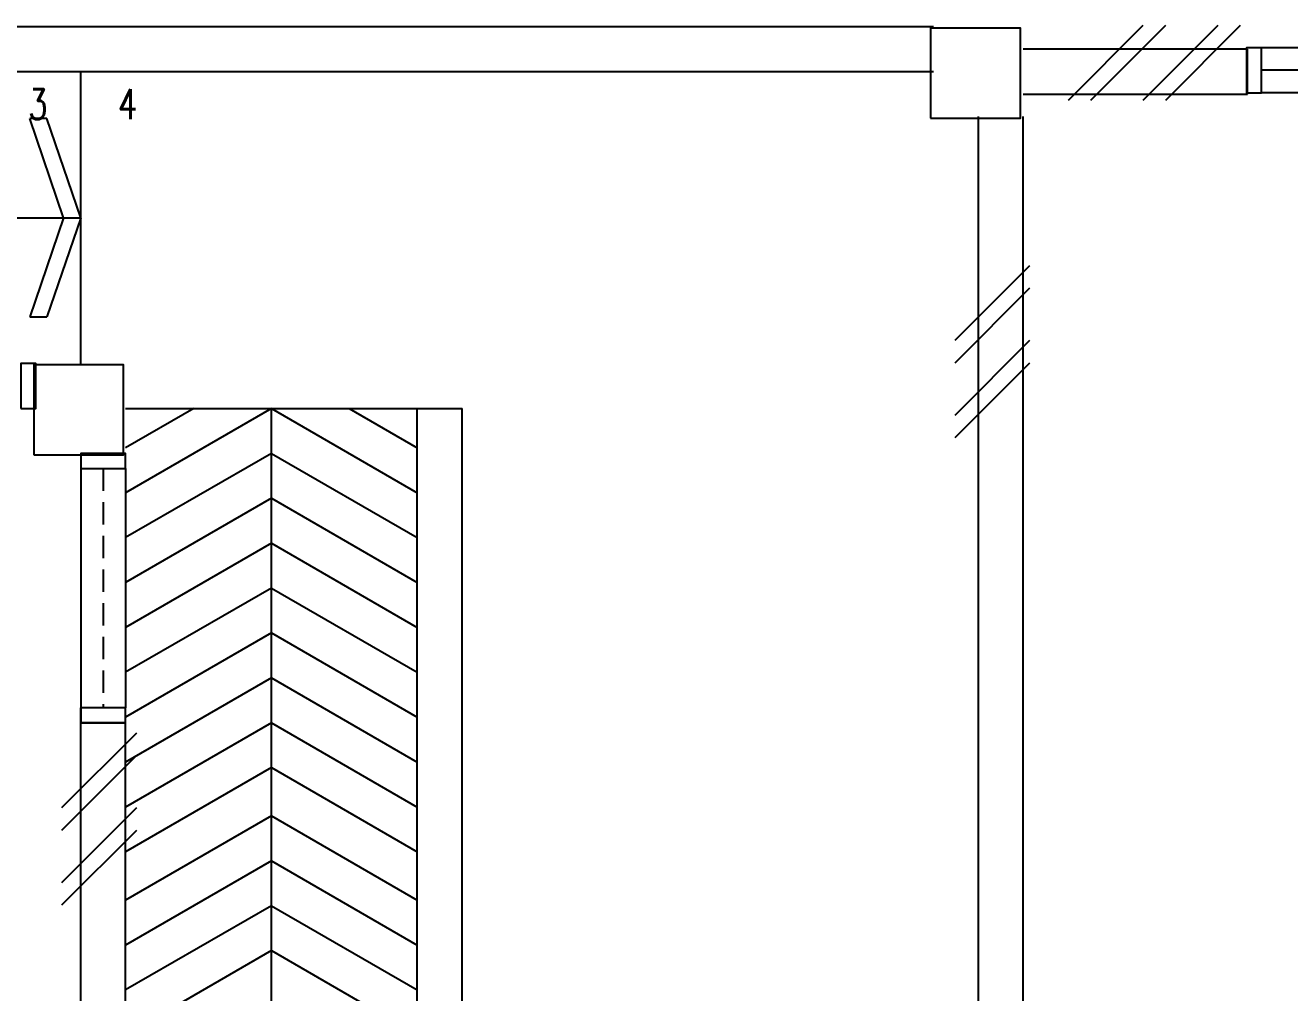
# Model space of a CAD drawing. Header units: millimetres. Extents: x 982 to 80582, y 687 to 58800.
# Drawn here: x 49682 to 53908, y 38631 to 41863 of the extents above; entities that cross this region are included whole.
import ezdxf

# ---------------------------------------------------------------- set-up
doc = ezdxf.new("R2010")
doc.units = ezdxf.units.MM
doc.linetypes.add('HIDDEN', pattern=[0.375, 0.25, -0.125])
for name, color, linetype in [('A-COLUMN', 3, 'Continuous'), ('A-NOTE', 2, 'Continuous'), ('A-PTILE', 8, 'Continuous'), ('A-STAIR', 2, 'Continuous'), ('A-SYM', 8, 'Continuous'), ('A-WALL', 1, 'Continuous'), ('A-WIN', 9, 'Continuous'), ('A-WLH', 7, 'Continuous')]:
    doc.layers.add(name, color=color, linetype=linetype)
doc.styles.add('ROMANS', font='romans.shx', dxfattribs={"width": 0.75, "height": 200})

# ---------------------------------------------------------------- blocks, each defined once
blk = doc.blocks.new('A$C49831240')
at = {"layer": 'A-WLH', "color": 8}
for p, q in [((250, 575), (0, 325)), ((250, 500), (0, 250)), ((250, 325), (0, 75)), ((250, 250), (0, 0))]:
    blk.add_line(p, q, dxfattribs=at)
blk = doc.blocks.new('A$C04C40081')
at = {"layer": 'A-WIN', "color": 8}
for p, q in [((850, 150), (50, 150)), ((850, 75), (50, 75)), ((850, 0), (50, 0))]:
    blk.add_line(p, q, dxfattribs=at)
at = {"layer": 'A-WIN', "color": 8, "linetype": 'Continuous'}
for points in [[(50, 150), (0, 150), (0, 0), (50, 0)], [(850, 150), (900, 150), (900, 0), (850, 0)]]:
    blk.add_lwpolyline(points, close=True, dxfattribs=at)

msp = doc.modelspace()

# ---------------------------------------------------------------- linework, layer by layer
at = {"layer": 'A-COLUMN', "color": 8}
for points in [[(52707.9, 41553.5), (53007.9, 41553.5), (53007.9, 41853.5), (52707.9, 41853.5)], [(49710.6, 40428.5), (50010.6, 40428.5), (50010.6, 40728.5), (49710.6, 40728.5)]]:
    msp.add_lwpolyline(points, close=True, dxfattribs=at)
at = {"layer": 'A-NOTE', "color": 8, "linetype": 'Continuous', "ltscale": 500}
for p, q in [((49809.4, 41220.6), (49696.6, 41551.6)), ((49754.3, 41551.6), (49696.6, 41551.6)), ((49867.1, 41220.6), (49754.3, 41551.6)), ((48967.1, 41220.6), (49867.1, 41220.6)), ((49809.4, 41220.6), (49696.6, 40889.6)), ((49867.1, 41220.6), (49754.3, 40889.6)), ((49696.6, 40889.6), (49754.3, 40889.6))]:
    msp.add_line(p, q, dxfattribs=at)
at = {"layer": 'A-PTILE', "color": 8}
for p, q in [((50017.1, 40583.1), (50992.1, 40583.1)), ((50244.7, 40583.1), (50017.1, 40451.6)), ((50504.6, 40583.1), (50017.1, 40301.6)), ((50504.6, 35633.1), (50504.6, 40583.1)), ((50504.6, 40583.1), (50992.1, 40301.6)), ((50764.4, 40583.1), (50992.1, 40451.6)), ((50504.6, 40433.1), (50017.1, 40151.6)), ((50504.6, 40433.1), (50992.1, 40151.6)), ((50504.6, 40283.1), (50017.1, 40001.6)), ((50504.6, 40283.1), (50992.1, 40001.6)), ((50504.6, 40133.1), (50017.1, 39851.6)), ((50504.6, 40133.1), (50992.1, 39851.6)), ((50504.6, 39983.1), (50017.1, 39701.6)), ((50504.6, 39983.1), (50992.1, 39701.6)), ((50504.6, 39833.1), (50017.1, 39551.6)), ((50504.6, 39833.1), (50992.1, 39551.6)), ((50504.6, 39683.1), (50017.1, 39401.6)), ((50504.6, 39683.1), (50992.1, 39401.6)), ((50504.6, 39533.1), (50017.1, 39251.6)), ((50504.6, 39533.1), (50992.1, 39251.6)), ((50504.6, 39383.1), (50017.1, 39101.6)), ((50504.6, 39383.1), (50992.1, 39101.6)), ((50504.6, 39221.9), (50017.1, 38940.4)), ((50504.6, 39221.9), (50992.1, 38940.4)), ((50504.6, 39071.9), (50017.1, 38790.4)), ((50504.6, 39071.9), (50992.1, 38790.4)), ((50504.6, 38921.9), (50017.1, 38640.4)), ((50504.6, 38921.9), (50992.1, 38640.4)), ((50504.6, 38771.9), (50017.1, 38490.4)), ((50504.6, 38771.9), (50992.1, 38490.4))]:
    msp.add_line(p, q, dxfattribs=at)
at = {"layer": 'A-STAIR', "color": 8}
for p, q in [((52717.1, 41858.1), (48967.1, 41858.1)), ((52717.1, 41708.1), (48967.1, 41708.1)), ((49867.1, 40733.1), (49867.1, 41708.1)), ((50992.1, 31433.1), (50992.1, 40583.1)), ((50992.1, 40583.1), (51142.1, 40583.1)), ((51142.1, 18833.1), (51142.1, 40583.1))]:
    msp.add_line(p, q, dxfattribs=at)
at = {"layer": 'A-WALL', "color": 8}
for p, q in [((53767.1, 41783.1), (53017.1, 41783.1)), ((53767.1, 41633.1), (53767.1, 41783.1)), ((53017.1, 41633.1), (53767.1, 41633.1)), ((52867.1, 41558.1), (52867.1, 37808.1)), ((53017.1, 37808.1), (53017.1, 41558.1)), ((49867.1, 36758.1), (49867.1, 39583.1)), ((50017.1, 36758.1), (50017.1, 39583.1))]:
    msp.add_line(p, q, dxfattribs=at)
at = {"layer": 'A-WALL', "color": 8, "linetype": 'Continuous', "ltscale": 900}
for p, q in [((49867.1, 40433.1), (50017.1, 40433.1)), ((50017.1, 39533.1), (49867.1, 39533.1))]:
    msp.add_line(p, q, dxfattribs=at)
at = {"layer": 'A-WIN', "color": 8}
for p, q in [((49867.1, 40383.1), (49867.1, 39583.1)), ((50017.1, 40383.1), (50017.1, 39583.1))]:
    msp.add_line(p, q, dxfattribs=at)
at = {"layer": 'A-WIN', "color": 8, "linetype": 'HIDDEN', "ltscale": 300}
msp.add_line((49942.1, 40383.1), (49942.1, 39583.1), dxfattribs=at)
at = {"layer": 'A-WIN', "color": 8, "linetype": 'Continuous'}
for points in [[(49667.1, 40583.1), (49717.1, 40583.1), (49717.1, 40733.1), (49667.1, 40733.1)], [(50017.1, 40383.1), (50017.1, 40433.1), (49867.1, 40433.1), (49867.1, 40383.1)], [(49867.1, 39583.1), (49867.1, 39533.1), (50017.1, 39533.1), (50017.1, 39583.1)]]:
    msp.add_lwpolyline(points, close=True, dxfattribs=at)
at = {"layer": 'A-WLH', "color": 8}
for p, q in [((53168.6, 41613.4), (53418.6, 41863.4)), ((53243.6, 41613.4), (53493.6, 41863.4)), ((53418.6, 41613.4), (53668.6, 41863.4)), ((53493.6, 41613.4), (53743.6, 41863.4))]:
    msp.add_line(p, q, dxfattribs=at)

# ---------------------------------------------------------------- block references
at = {"layer": 'A-WIN', "color": 8}
msp.add_blockref('A$C04C40081', (53764.1, 41637.9), dxfattribs=at)
at = {"layer": 'A-WLH', "color": 8}
for p in [(52788.6, 40484.7), (49803.3, 38923.5)]:
    msp.add_blockref('A$C49831240', p, dxfattribs=at)

# ---------------------------------------------------------------- texts
at = {"layer": 'A-SYM', "color": 8, "linetype": 'HIDDEN', "ltscale": 500, "style": 'ROMANS', "width": 0.75}
for s, p in [('3', (49691.9, 41549.5)), ('4', (49991.9, 41549.5))]:
    msp.add_text(s, height=100, dxfattribs=at).set_placement(p)

doc.saveas('drawing.dxf')
